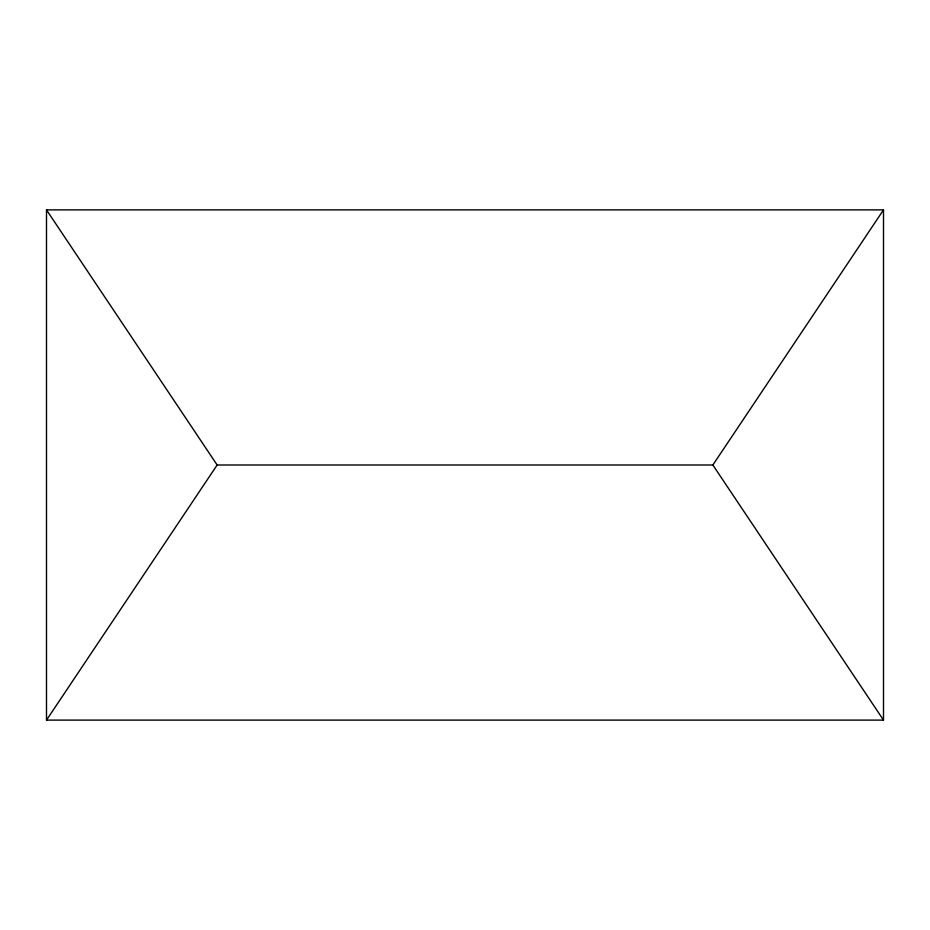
<?xml version="1.0" encoding="UTF-8"?>
<svg xmlns="http://www.w3.org/2000/svg" width="930" height="930" viewBox="0 0 930 930"><rect width="100%" height="100%" fill="white"/><g stroke="black" fill="none" stroke-linecap="round" stroke-linejoin="round"><path stroke-width="1.4" d="M46.5 720.111L217.143 465L712.857 465L883.5 209.889L46.5 209.889L46.5 720.111L883.5 720.111L883.5 209.889M712.857 465L883.5 720.111M46.5 209.889L217.143 465"/></g></svg>
